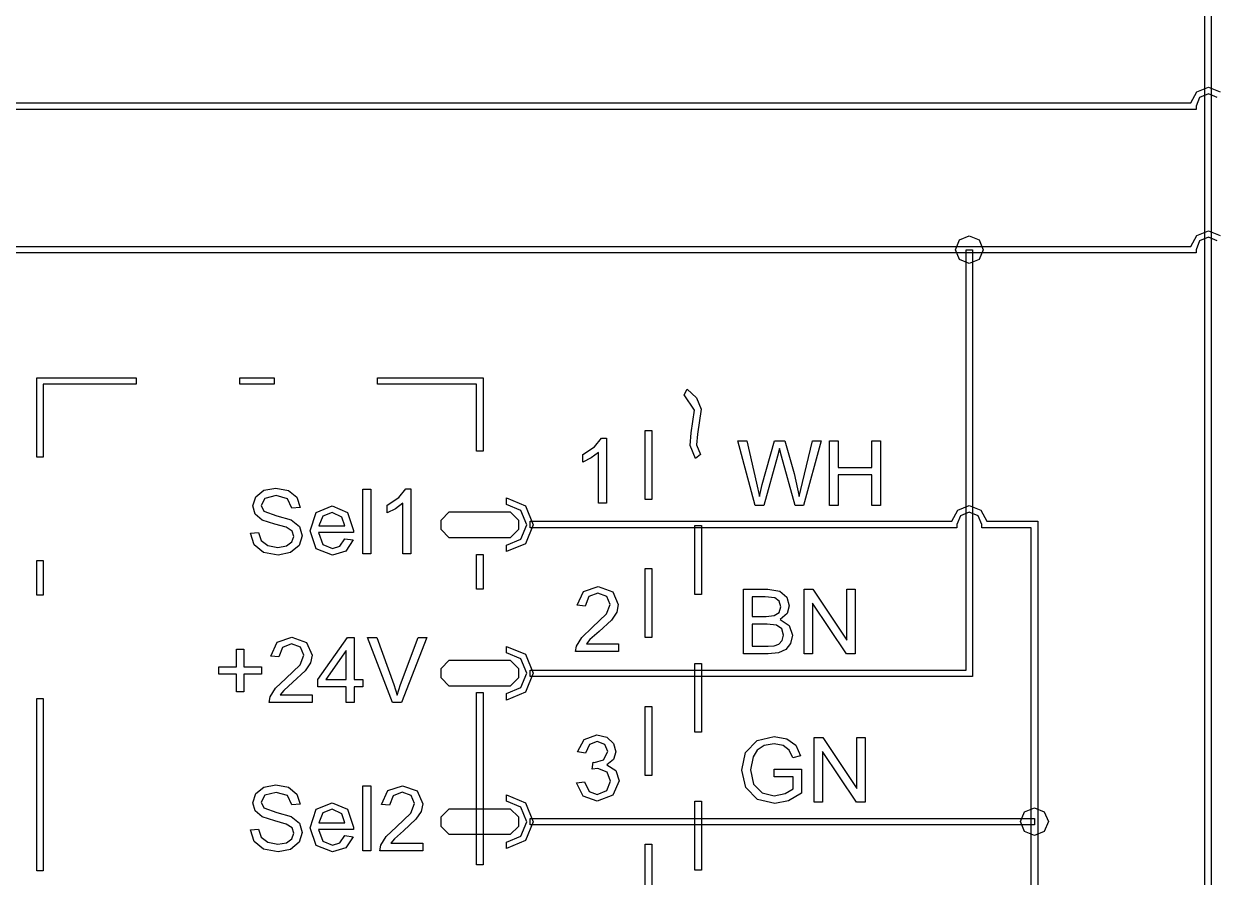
# Model space of a CAD drawing. Extents: x 18 to 210, y 9 to 277.
# Drawn here: x 71.83 to 104.31, y 180.89 to 204.18 of the extents above; entities that cross this region are included whole.
import ezdxf

# ---------------------------------------------------------------- set-up
doc = ezdxf.new("R2010")
doc.units = 0

msp = doc.modelspace()

# ---------------------------------------------------------------- linework, layer by layer
at = {"layer": 'Layer 1'}
for p, q in [((104.05275, 174.395194), (104.05275, 216.321915)), ((104.229138, 216.145527), (104.229138, 174.218806)), ((103.840198, 202.32328), (104.155805, 202.448385)), ((104.155805, 202.448385), (104.471092, 202.323264)), ((103.676249, 202.021194), (103.840198, 202.32328)), ((103.915322, 202.173105), (103.816119, 201.933)), ((104.155805, 202.271997), (103.915322, 202.173105)), ((104.395943, 202.173138), (104.155805, 202.271997)), ((29.644755, 202.021194), (103.676249, 202.021194)), ((103.816119, 201.844806), (29.644755, 201.844806)), ((103.816119, 201.933), (103.816119, 201.844806)), ((103.840198, 198.40628), (104.155805, 198.531385)), ((104.155805, 198.531385), (104.471092, 198.406264)), ((97.249882, 198.016), (97.360919, 198.28389)), ((97.360919, 198.28389), (97.629118, 198.394882)), ((97.629118, 198.394882), (97.897008, 198.28389)), ((97.897008, 198.28389), (98.008, 198.016)), ((103.676249, 198.104194), (103.840198, 198.40628)), ((103.915322, 198.256105), (103.816119, 198.016)), ((104.155805, 198.354997), (103.915322, 198.256105)), ((104.395943, 198.256138), (104.155805, 198.354997)), ((29.644755, 198.104194), (103.676249, 198.104194)), ((103.816119, 197.927806), (29.644755, 197.927806)), ((97.360919, 197.74811), (97.249882, 198.016)), ((97.540845, 186.547194), (97.540845, 198.015892)), ((97.540845, 198.015892), (97.717233, 198.015892)), ((97.717233, 198.015892), (97.717233, 186.370806)), ((98.008, 198.016), (97.897008, 197.74811)), ((103.816119, 198.016), (103.816119, 197.927806)), ((97.629118, 197.637118), (97.360919, 197.74811)), ((97.897008, 197.74811), (97.629118, 197.637118)), ((72.182086, 192.357315), (72.182086, 194.522897)), ((72.182086, 194.522897), (74.896126, 194.522897)), ((74.896126, 194.346509), (72.358475, 194.346509)), ((72.358475, 194.346509), (72.358475, 192.357315)), ((74.896126, 194.522897), (74.896126, 194.346509)), ((77.718342, 194.346509), (77.718342, 194.522897)), ((77.718342, 194.522897), (78.65954, 194.522897)), ((78.65954, 194.346509), (77.718342, 194.346509)), ((78.65954, 194.522897), (78.65954, 194.346509)), ((81.481756, 194.346509), (81.481756, 194.522897)), ((81.481756, 194.522897), (84.358405, 194.522897)), ((84.182016, 194.346509), (81.481756, 194.346509)), ((84.182016, 192.519234), (84.182016, 194.346509)), ((84.358405, 194.522897), (84.358405, 192.519234)), ((89.845421, 194.055134), (89.932927, 194.208094)), ((90.133431, 193.636211), (89.845421, 194.055134)), ((89.932927, 194.208094), (90.182527, 193.978087)), ((90.182527, 193.978087), (90.307752, 193.662394)), ((90.041792, 193.020901), (90.133431, 193.635505)), ((90.133431, 193.635505), (90.133431, 193.636211)), ((90.307752, 193.662394), (90.214046, 192.984399)), ((88.78709, 191.198431), (88.78709, 193.079448)), ((88.78709, 193.079448), (88.963479, 193.079448)), ((88.963479, 193.079448), (88.963479, 191.198431)), ((90.014039, 192.669444), (90.041792, 193.020901)), ((90.214046, 192.984399), (90.185808, 192.693545)), ((87.396367, 192.638767), (87.589294, 192.875098)), ((87.589294, 192.875098), (87.729167, 192.875098)), ((87.729167, 192.875098), (87.729167, 191.100204)), ((90.159613, 192.317412), (90.014039, 192.669444)), ((90.185808, 192.693545), (90.296728, 192.429051)), ((91.7855, 191.036), (91.316445, 192.80366)), ((91.316445, 192.80366), (91.556399, 192.80366)), ((91.556399, 192.80366), (91.825292, 191.644914)), ((91.979634, 191.609947), (92.316052, 192.80366)), ((92.316052, 192.80366), (92.598208, 192.80366)), ((92.598208, 192.80366), (92.851426, 191.908978)), ((93.07691, 191.667824), (93.354244, 192.80366)), ((93.589374, 192.80366), (93.104643, 191.036)), ((93.354244, 192.80366), (93.589374, 192.80366)), ((93.814741, 191.036), (93.814741, 192.80366)), ((93.814741, 192.80366), (94.048665, 192.80366)), ((94.048665, 192.80366), (94.048665, 192.077786)), ((94.967484, 192.077786), (94.967484, 192.80366)), ((94.967484, 192.80366), (95.201408, 192.80366)), ((95.201408, 192.80366), (95.201408, 191.036)), ((72.358475, 192.357315), (72.182086, 192.357315)), ((84.358405, 192.519234), (84.182016, 192.519234)), ((87.078036, 192.431374), (87.396367, 192.638767)), ((87.078036, 192.22157), (87.078036, 192.431374)), ((87.305932, 192.333707), (87.078036, 192.22157)), ((87.512123, 192.483223), (87.305932, 192.333707)), ((87.512123, 191.100204), (87.512123, 192.483223)), ((90.296728, 192.429051), (90.159613, 192.317412)), ((92.399252, 192.382846), (92.024248, 191.036)), ((92.451101, 192.590238), (92.399252, 192.382846)), ((92.506568, 192.382846), (92.451101, 192.590238)), ((92.879159, 191.036), (92.506568, 192.382846)), ((94.048665, 192.077786), (94.967484, 192.077786)), ((92.851426, 191.908978), (92.988887, 191.283183)), ((94.967484, 191.869188), (94.048665, 191.869188)), ((94.048665, 191.869188), (94.048665, 191.036)), ((94.967484, 191.036), (94.967484, 191.869188)), ((78.15633, 191.274267), (78.378195, 191.451515)), ((78.378195, 191.451515), (78.702556, 191.511804)), ((78.702556, 191.511804), (79.04862, 191.447898)), ((79.04862, 191.447898), (79.280133, 191.262209)), ((81.08003, 189.714), (81.08003, 191.48166)), ((81.08003, 191.48166), (81.297076, 191.48166)), ((81.297076, 191.48166), (81.297076, 189.714)), ((82.057522, 191.252563), (82.250448, 191.488894)), ((82.250448, 191.488894), (82.390321, 191.488894)), ((82.390321, 191.488894), (82.390321, 189.714)), ((91.825292, 191.644914), (91.900051, 191.283183)), ((91.900051, 191.283183), (91.979634, 191.609947)), ((92.988887, 191.283183), (93.07691, 191.667824)), ((78.080363, 191.024673), (78.15633, 191.274267)), ((78.141859, 190.804017), (78.080363, 191.024673)), ((78.402311, 191.227242), (78.305848, 191.040348)), ((78.305848, 191.040348), (78.374579, 190.883598)), ((78.712201, 191.305617), (78.402311, 191.227242)), ((79.019681, 191.220008), (78.712201, 191.305617)), ((79.14267, 190.966796), (79.019681, 191.220008)), ((79.280133, 191.262209), (79.366948, 190.983676)), ((79.80588, 190.845013), (80.237556, 191.023467)), ((80.237556, 191.023467), (80.657173, 190.84863)), ((81.73919, 191.045171), (82.057522, 191.252563)), ((81.73919, 190.835367), (81.73919, 191.045171)), ((82.173279, 191.097019), (81.967087, 190.947503)), ((82.173279, 189.714), (82.173279, 191.097019)), ((85.0024, 191.065806), (85.0024, 191.242194)), ((85.0024, 191.242194), (85.51662, 191.027437)), ((85.392435, 190.90372), (85.0024, 191.065806)), ((85.51662, 191.027437), (85.730003, 190.510458)), ((87.729167, 191.100204), (87.512123, 191.100204)), ((88.963479, 191.198431), (88.78709, 191.198431)), ((92.024248, 191.036), (91.7855, 191.036)), ((93.104643, 191.036), (92.879159, 191.036)), ((94.048665, 191.036), (93.814741, 191.036)), ((95.201408, 191.036), (94.967484, 191.036)), ((97.313698, 190.907678), (97.629039, 191.033074)), ((97.629039, 191.033074), (97.944386, 190.90765)), ((78.33117, 190.640032), (78.141859, 190.804017)), ((78.374579, 190.883598), (78.726672, 190.756992)), ((78.726672, 190.756992), (79.118554, 190.644855)), ((79.366948, 190.983676), (79.14267, 190.966796)), ((79.639479, 190.343412), (79.80588, 190.845013)), ((79.987956, 190.744934), (79.875815, 190.477253)), ((80.239965, 190.845013), (79.987956, 190.744934)), ((80.508859, 190.719613), (80.239965, 190.845013)), ((80.590855, 190.477253), (80.508859, 190.719613)), ((80.657173, 190.84863), (80.819955, 190.356676)), ((81.967087, 190.947503), (81.73919, 190.835367)), ((83.212734, 190.638987), (83.4371, 190.863)), ((83.4371, 190.863), (85.097974, 190.863)), ((85.097974, 190.863), (85.321988, 190.638987)), ((85.553614, 190.510458), (85.392435, 190.90372)), ((97.150172, 190.605194), (97.313698, 190.907678)), ((97.388934, 190.75745), (97.290042, 190.517)), ((97.629039, 190.856686), (97.388934, 190.75745)), ((97.869144, 190.757483), (97.629039, 190.856686)), ((97.968035, 190.517), (97.869144, 190.757483)), ((97.944386, 190.90765), (98.107906, 190.605194)), ((78.672411, 190.529101), (78.33117, 190.640032)), ((78.987124, 190.443491), (78.672411, 190.529101)), ((79.14629, 190.338589), (78.987124, 190.443491)), ((79.118554, 190.644855), (79.346452, 190.463989)), ((79.346452, 190.463989), (79.420006, 190.213189)), ((79.875815, 190.477253), (80.590855, 190.477253)), ((79.875815, 190.477253), (79.875815, 190.477253)), ((83.212734, 190.381459), (83.212734, 190.638987)), ((83.4371, 190.157446), (83.212734, 190.381459)), ((85.321988, 190.381459), (85.097974, 190.157446)), ((85.321988, 190.638987), (85.321988, 190.381459)), ((85.392435, 190.116851), (85.553614, 190.510458)), ((85.730003, 190.510458), (85.51662, 189.993134)), ((85.6422, 190.428806), (85.6422, 190.605194)), ((85.6422, 190.605194), (97.150172, 190.605194)), ((97.290042, 190.428806), (85.6422, 190.428806)), ((90.140321, 188.610531), (90.140321, 190.491549)), ((90.140321, 190.491549), (90.31671, 190.491549)), ((90.31671, 190.491549), (90.31671, 188.610481)), ((97.290042, 190.517), (97.290042, 190.428806)), ((97.968035, 190.428806), (97.968035, 190.517)), ((99.319199, 190.428806), (97.968035, 190.428806)), ((98.107906, 190.605194), (99.495587, 190.605194)), ((99.319199, 143.681719), (99.319199, 190.428806)), ((99.495587, 190.605194), (99.495587, 143.681719)), ((78.012839, 190.281918), (78.2335, 190.30121)), ((78.109302, 189.963595), (78.012839, 190.281918)), ((78.012839, 190.281918), (78.012839, 190.281918)), ((78.2335, 190.30121), (78.305848, 190.082966)), ((78.305848, 190.082966), (78.484307, 189.945508)), ((79.143877, 190.04197), (79.194521, 190.193897)), ((79.194521, 190.193897), (79.14629, 190.338589)), ((79.420006, 190.213189), (79.339216, 189.946714)), ((79.803467, 189.857487), (79.639479, 190.343412)), ((80.818897, 190.298799), (79.863905, 190.298799)), ((79.863905, 190.298799), (79.983281, 189.975652)), ((80.454747, 189.926216), (80.58859, 190.126374)), ((80.588442, 190.126374), (80.81272, 190.098641)), ((80.58859, 190.126374), (80.588442, 190.126374)), ((80.81272, 190.098641), (80.616177, 189.793581)), ((80.819955, 190.356676), (80.818897, 190.298799)), ((85.097974, 190.157446), (83.4371, 190.157446)), ((85.0024, 189.95442), (85.392435, 190.116851)), ((78.363724, 189.75379), (78.109302, 189.963595)), ((78.766462, 189.683856), (78.363724, 189.75379)), ((78.484307, 189.945508), (78.75561, 189.89366)), ((78.75561, 189.89366), (78.991946, 189.93345)), ((79.106496, 189.752585), (78.766462, 189.683856)), ((78.991946, 189.93345), (79.143877, 190.04197)), ((79.339216, 189.946714), (79.106496, 189.752585)), ((80.249614, 189.685062), (79.803467, 189.857487)), ((79.983281, 189.975652), (80.250968, 189.863516)), ((80.616177, 189.793581), (80.249614, 189.685062)), ((80.250968, 189.863516), (80.454747, 189.926216)), ((85.51662, 189.993134), (85.0024, 189.778032)), ((85.0024, 189.778032), (85.0024, 189.95442)), ((85.0024, 189.778032), (85.0024, 189.778032)), ((72.182086, 188.593901), (72.182086, 189.535099)), ((72.182086, 189.535099), (72.358475, 189.535099)), ((72.358475, 189.535099), (72.358475, 188.593901)), ((81.297076, 189.714), (81.08003, 189.714)), ((82.390321, 189.714), (82.173279, 189.714)), ((84.182016, 188.756509), (84.182016, 189.697018)), ((84.182016, 189.697018), (84.358405, 189.697018)), ((84.358405, 189.697018), (84.358405, 188.756509)), ((88.78709, 187.435034), (88.78709, 189.316741)), ((88.78709, 189.316741), (88.963479, 189.316741)), ((88.963479, 189.316741), (88.963479, 187.435034)), ((84.358405, 188.756509), (84.182016, 188.756509)), ((87.09733, 188.693825), (87.49886, 188.825254)), ((87.49886, 188.825254), (87.901597, 188.684178)), ((91.46717, 186.986154), (91.46717, 188.753814)), ((91.46717, 188.753814), (92.130359, 188.753814)), ((92.130359, 188.753814), (92.454718, 188.699554)), ((93.121544, 186.986154), (93.121544, 188.753814)), ((93.121544, 188.753814), (93.361498, 188.753814)), ((93.361498, 188.753814), (94.289962, 187.365972)), ((94.289962, 187.365972), (94.289962, 188.753814)), ((94.289962, 188.753814), (94.514241, 188.753814)), ((94.514241, 188.753814), (94.514241, 186.986154)), ((72.358475, 188.593901), (72.182086, 188.593901)), ((86.924901, 188.314007), (87.09733, 188.693825)), ((87.243231, 188.551544), (87.147973, 188.291097)), ((87.494037, 188.645594), (87.243231, 188.551544)), ((87.733991, 188.556367), (87.494037, 188.645594)), ((87.826837, 188.339328), (87.733991, 188.556367)), ((87.901597, 188.684178), (88.04991, 188.334505)), ((90.31671, 188.610481), (90.140321, 188.610531)), ((92.054393, 188.545216), (91.701095, 188.545216)), ((91.701095, 188.545216), (91.701095, 188.011059)), ((92.323286, 188.519894), (92.054393, 188.545216)), ((92.443866, 188.428256), (92.323286, 188.519894)), ((92.486069, 188.273917), (92.443866, 188.428256)), ((92.454718, 188.699554), (92.64644, 188.534364)), ((92.64644, 188.534364), (92.716376, 188.30165)), ((87.147973, 188.291097), (86.924901, 188.314007)), ((87.72555, 188.077676), (87.826837, 188.339328)), ((88.006501, 188.125907), (87.861806, 187.910074)), ((88.04991, 188.334505), (88.006501, 188.125907)), ((92.306405, 188.031557), (92.440249, 188.119578)), ((92.440249, 188.119578), (92.486069, 188.273917)), ((92.716376, 188.30165), (92.654881, 188.088229)), ((94.274287, 186.986154), (93.345822, 188.375202)), ((93.345822, 188.375202), (93.345822, 186.986154)), ((87.336078, 187.703887), (87.72555, 188.077676)), ((87.861806, 187.910074), (87.527799, 187.598985)), ((91.701095, 188.011059), (92.083332, 188.011059)), ((92.10986, 187.802461), (91.701095, 187.802461)), ((91.701095, 187.802461), (91.701095, 187.194752)), ((92.083332, 188.011059), (92.306405, 188.031557)), ((92.367901, 187.772317), (92.10986, 187.802461)), ((92.654881, 188.088229), (92.469188, 187.926655)), ((92.469188, 187.926655), (92.715171, 187.766288)), ((87.051509, 187.436206), (87.336078, 187.703887)), ((87.527799, 187.598985), (87.276994, 187.375917)), ((92.508979, 187.669827), (92.367901, 187.772317)), ((92.559623, 187.498608), (92.508979, 187.669827)), ((92.524655, 187.349092), (92.559623, 187.498608)), ((92.715171, 187.766288), (92.801988, 187.498607)), ((92.801988, 187.498607), (92.748933, 187.267099)), ((78.565894, 186.927802), (78.738321, 187.307619)), ((78.738321, 187.307619), (79.139851, 187.439048)), ((78.884222, 187.165339), (78.788965, 186.904892)), ((79.135029, 187.259389), (78.884222, 187.165339)), ((79.374984, 187.170162), (79.135029, 187.259389)), ((79.139851, 187.439048), (79.542589, 187.297973)), ((79.467828, 186.953123), (79.374984, 187.170162)), ((79.542589, 187.297973), (79.690903, 186.9483)), ((79.854507, 186.286332), (80.661185, 187.431814)), ((80.661185, 187.431814), (80.838437, 187.431814)), ((80.838437, 187.431814), (80.838437, 186.286332)), ((81.891928, 185.664154), (81.207036, 187.431814)), ((81.207036, 187.431814), (81.460253, 187.431814)), ((81.460253, 187.431814), (81.919664, 186.147668)), ((82.107768, 186.147668), (82.585262, 187.431814)), ((82.824011, 187.431814), (82.131884, 185.664154)), ((82.585262, 187.431814), (82.824011, 187.431814)), ((85.0024, 187.014806), (85.0024, 187.191194)), ((85.0024, 187.191194), (85.51662, 186.976322)), ((86.883903, 187.050359), (86.909225, 187.201081)), ((86.909225, 187.201081), (87.051509, 187.436206)), ((87.276994, 187.375917), (87.185353, 187.258957)), ((87.185353, 187.258957), (88.052321, 187.258957)), ((88.052321, 187.258957), (88.052321, 187.050359)), ((88.963479, 187.435034), (88.78709, 187.435034)), ((91.701095, 187.194752), (92.141211, 187.194752)), ((92.141211, 187.194752), (92.300376, 187.203194)), ((92.300376, 187.203194), (92.435425, 187.251425)), ((92.435425, 187.251425), (92.524655, 187.349092)), ((92.748933, 187.267099), (92.619913, 187.103114)), ((77.62653, 186.637211), (77.62653, 187.118314)), ((77.62653, 187.118314), (77.831516, 187.118314)), ((77.831516, 187.118314), (77.831516, 186.637211)), ((78.788965, 186.904892), (78.565894, 186.927802)), ((79.366542, 186.691471), (79.467828, 186.953123)), ((79.690903, 186.9483), (79.647494, 186.739702)), ((80.621395, 187.083346), (80.067934, 186.286332)), ((80.621395, 186.286332), (80.621395, 187.083346)), ((83.212734, 186.587634), (83.4371, 186.812)), ((83.4371, 186.812), (85.097974, 186.812)), ((85.392435, 186.85257), (85.0024, 187.014806)), ((85.097974, 186.812), (85.321988, 186.587634)), ((85.553614, 186.459458), (85.392435, 186.85257)), ((85.51662, 186.976322), (85.730003, 186.459458)), ((88.052321, 187.050359), (86.883903, 187.050359)), ((92.141211, 186.986155), (91.46717, 186.986154)), ((92.425779, 187.015093), (92.141211, 186.986155)), ((92.619913, 187.103114), (92.425779, 187.015093)), ((93.345822, 186.986154), (93.121544, 186.986154)), ((94.514241, 186.986154), (94.274287, 186.986154)), ((77.145417, 186.434642), (77.145417, 186.637211)), ((77.145417, 186.637211), (77.62653, 186.637211)), ((77.831516, 186.637211), (78.312628, 186.637211)), ((78.312628, 186.637211), (78.312628, 186.434642)), ((78.97707, 186.317682), (79.366542, 186.691471)), ((79.502799, 186.523869), (79.168793, 186.21278)), ((79.647494, 186.739702), (79.502799, 186.523869)), ((83.212734, 186.330459), (83.212734, 186.587634)), ((85.321988, 186.587634), (85.321988, 186.330459)), ((85.6422, 186.370806), (85.6422, 186.547194)), ((85.6422, 186.547194), (97.540845, 186.547194)), ((90.140321, 184.847084), (90.140321, 186.728791)), ((90.140321, 186.728791), (90.31671, 186.728791)), ((90.31671, 186.728791), (90.31671, 184.847084)), ((77.62653, 186.434642), (77.145417, 186.434642)), ((77.62653, 185.949922), (77.62653, 186.434642)), ((78.312628, 186.434642), (77.831516, 186.434642)), ((77.831516, 186.434642), (77.831516, 185.949922)), ((78.692502, 186.050001), (78.97707, 186.317682)), ((79.168793, 186.21278), (78.917986, 185.989712)), ((79.854507, 186.08738), (79.854507, 186.286332)), ((80.067934, 186.286332), (80.621395, 186.286332)), ((80.838437, 186.286332), (81.077186, 186.286332)), ((81.077186, 186.286332), (81.077186, 186.08738)), ((83.4371, 186.106446), (83.212734, 186.330459)), ((85.321988, 186.330459), (85.097974, 186.106446)), ((85.392435, 186.066195), (85.553614, 186.459458)), ((85.730003, 186.459458), (85.51662, 185.942478)), ((97.717233, 186.370806), (85.6422, 186.370806)), ((77.831516, 185.949922), (77.62653, 185.949922)), ((78.550216, 185.814876), (78.692502, 186.050001)), ((78.917986, 185.989712), (78.826346, 185.872752)), ((78.826346, 185.872752), (79.693306, 185.872752)), ((79.693306, 185.872752), (79.693306, 185.664154)), ((80.621395, 186.08738), (79.854507, 186.08738)), ((80.621395, 185.664154), (80.621395, 186.08738)), ((81.077186, 186.08738), (80.838437, 186.08738)), ((80.838437, 186.08738), (80.838437, 185.664154)), ((81.919664, 186.147668), (82.012511, 185.858283)), ((82.012511, 185.858283), (82.107768, 186.147668)), ((85.097974, 186.106446), (83.4371, 186.106446)), ((84.182016, 181.23037), (84.182016, 185.934293)), ((84.182016, 185.934293), (84.358405, 185.934293)), ((84.358405, 185.934293), (84.358405, 181.23037)), ((85.0024, 185.904109), (85.392435, 186.066195)), ((85.51662, 185.942478), (85.0024, 185.727721)), ((85.0024, 185.727721), (85.0024, 185.904109)), ((72.182086, 181.068451), (72.182086, 185.771685)), ((72.182086, 185.771685), (72.358475, 185.771685)), ((72.358475, 185.771685), (72.358475, 181.068451)), ((78.524887, 185.664154), (78.550216, 185.814876)), ((79.693306, 185.664154), (78.524887, 185.664154)), ((80.838437, 185.664154), (80.621395, 185.664154)), ((82.131884, 185.664154), (81.891928, 185.664154)), ((85.0024, 185.727721), (85.0024, 185.727721)), ((88.78709, 183.672292), (88.78709, 185.553999)), ((88.78709, 185.553999), (88.963479, 185.553999)), ((88.963479, 185.553999), (88.963479, 183.672292)), ((86.934546, 184.317227), (87.115415, 184.654843)), ((87.115415, 184.654843), (87.466302, 184.77542)), ((87.471126, 184.596966), (87.260111, 184.517385)), ((87.466302, 184.77542), (87.732784, 184.71272)), ((87.679729, 184.518591), (87.471126, 184.596966)), ((87.732784, 184.71272), (87.918477, 184.543912)), ((87.918477, 184.543912), (87.98359, 184.316021)), ((90.31671, 184.847084), (90.140321, 184.847084)), ((91.525048, 184.292794), (91.836144, 184.625587)), ((91.836144, 184.625587), (92.302788, 184.734106)), ((92.303994, 184.533954), (92.02666, 184.484518)), ((92.302788, 184.734106), (92.648852, 184.671406)), ((92.547565, 184.48693), (92.303994, 184.533954)), ((92.648852, 184.671406), (92.892423, 184.498981)), ((93.395162, 182.936308), (93.395162, 184.703968)), ((93.395162, 184.703968), (93.635115, 184.703968)), ((93.635115, 184.703968), (94.56358, 183.316126)), ((94.56358, 183.316126), (94.56358, 184.703968)), ((94.56358, 184.703968), (94.787858, 184.703968)), ((94.787858, 184.703968), (94.787858, 182.936308)), ((87.151589, 184.278642), (86.934546, 184.317227)), ((87.260111, 184.517385), (87.151589, 184.278642)), ((87.649584, 184.097777), (87.760517, 184.320844)), ((87.760517, 184.320844), (87.679729, 184.518591)), ((87.98359, 184.316021), (87.922094, 184.107423)), ((91.417732, 183.811692), (91.525048, 184.292794)), ((91.83735, 184.356706), (91.726416, 184.181869)), ((92.02666, 184.484518), (91.83735, 184.356706)), ((92.716376, 184.363941), (92.547565, 184.48693)), ((92.815252, 184.151725), (92.716376, 184.363941)), ((93.026267, 184.209596), (92.815252, 184.151725)), ((92.892423, 184.498981), (93.026267, 184.209596)), ((94.547905, 182.936308), (93.61944, 184.325356)), ((93.61944, 184.325356), (93.61944, 182.936308)), ((87.3409, 183.837317), (87.365016, 184.027829)), ((87.365016, 184.027829), (87.399983, 184.02543)), ((87.399983, 184.02543), (87.649584, 184.097777)), ((87.922094, 184.107423), (87.740018, 183.957907)), ((87.740018, 183.957907), (87.98359, 183.807186)), ((91.726416, 184.181869), (91.658892, 183.826167)), ((87.494037, 183.861433), (87.3409, 183.837317)), ((87.742431, 183.763765), (87.494037, 183.861433)), ((87.8401, 183.517788), (87.742431, 183.763765)), ((87.98359, 183.807186), (88.070407, 183.522624)), ((88.963479, 183.672292), (88.78709, 183.672292)), ((91.526254, 183.340235), (91.417732, 183.811692)), ((91.658892, 183.826167), (91.73968, 183.430674)), ((92.303994, 183.837019), (93.052794, 183.838218)), ((92.303994, 183.629626), (92.303994, 183.837019)), ((92.823692, 183.629626), (92.303994, 183.629626)), ((92.823692, 183.300451), (92.823692, 183.629626)), ((93.052794, 183.838218), (93.052794, 183.182279)), ((78.15633, 183.174576), (78.378195, 183.351824)), ((78.378195, 183.351824), (78.702556, 183.412113)), ((78.702556, 183.412113), (79.04862, 183.348207)), ((79.04862, 183.348207), (79.280133, 183.162519)), ((81.08003, 181.614308), (81.08003, 183.381968)), ((81.08003, 183.381968), (81.297076, 183.381968)), ((81.297076, 183.381968), (81.297076, 181.614308)), ((81.58606, 182.877955), (81.75849, 183.257773)), ((81.75849, 183.257773), (82.160021, 183.389202)), ((82.160021, 183.389202), (82.562758, 183.248127)), ((82.562758, 183.248127), (82.711069, 182.898454)), ((87.087682, 183.107839), (86.912841, 183.467159)), ((86.912841, 183.467159), (86.912842, 183.467147)), ((86.912842, 183.467147), (87.129886, 183.496084)), ((87.129886, 183.496084), (87.256494, 183.229609)), ((87.256494, 183.229609), (87.47595, 183.148822)), ((87.47595, 183.148822), (87.73399, 183.25493)), ((87.73399, 183.25493), (87.8401, 183.517788)), ((88.070407, 183.522624), (87.901595, 183.129543)), ((91.846996, 183.017089), (91.526254, 183.340235)), ((91.73968, 183.430674), (91.977222, 183.194343)), ((92.604237, 183.175051), (92.823692, 183.300451)), ((78.080363, 182.924982), (78.15633, 183.174576)), ((78.141859, 182.704326), (78.080363, 182.924982)), ((78.402311, 183.127552), (78.305848, 182.940657)), ((78.305848, 182.940657), (78.374579, 182.783907)), ((78.712201, 183.205927), (78.402311, 183.127552)), ((79.019681, 183.120317), (78.712201, 183.205927)), ((79.14267, 182.867105), (79.019681, 183.120317)), ((79.280133, 183.162519), (79.366948, 182.883985)), ((79.80588, 182.745319), (80.237556, 182.923774)), ((80.237556, 182.923774), (80.657173, 182.748937)), ((81.904392, 183.115493), (81.809135, 182.855046)), ((82.155199, 183.209543), (81.904392, 183.115493)), ((82.395151, 183.120316), (82.155199, 183.209543)), ((82.386712, 182.641625), (82.487998, 182.903277)), ((82.487998, 182.903277), (82.395151, 183.120316)), ((85.0024, 182.963806), (85.0024, 183.140194)), ((85.0024, 183.140194), (85.51662, 182.925322)), ((85.392435, 182.80157), (85.0024, 182.963806)), ((85.51662, 182.925322), (85.730003, 182.408458)), ((87.474743, 182.969175), (87.087682, 183.107839)), ((87.901595, 183.129543), (87.474743, 182.969175)), ((90.140321, 181.084359), (90.140321, 182.966066)), ((90.140321, 182.966066), (90.31671, 182.966066)), ((90.31671, 182.966066), (90.31671, 181.084342)), ((92.320875, 182.906158), (91.846996, 183.017089)), ((91.977222, 183.194343), (92.307611, 183.117174)), ((92.307611, 183.117174), (92.604237, 183.175051)), ((92.697084, 182.974887), (92.320875, 182.906158)), ((93.052794, 183.182279), (92.697084, 182.974887)), ((93.61944, 182.936308), (93.395162, 182.936308)), ((94.787858, 182.936308), (94.547905, 182.936308)), ((78.33117, 182.540341), (78.141859, 182.704326)), ((78.374579, 182.783907), (78.726672, 182.657301)), ((78.726672, 182.657301), (79.118554, 182.545165)), ((79.366948, 182.883985), (79.14267, 182.867105)), ((79.639479, 182.243719), (79.80588, 182.745319)), ((79.987956, 182.645242), (79.875815, 182.377561)), ((80.239965, 182.745321), (79.987956, 182.645242)), ((80.508859, 182.619921), (80.239965, 182.745321)), ((80.590855, 182.377561), (80.508859, 182.619921)), ((80.657173, 182.748937), (80.819955, 182.256982)), ((81.809135, 182.855046), (81.58606, 182.877955)), ((81.997239, 182.267836), (82.386712, 182.641625)), ((82.667664, 182.689855), (82.522965, 182.474022)), ((82.711069, 182.898454), (82.667664, 182.689855)), ((83.212734, 182.536634), (83.4371, 182.761)), ((83.4371, 182.761), (85.097974, 182.761)), ((85.097974, 182.761), (85.321988, 182.536634)), ((85.553614, 182.408458), (85.392435, 182.80157)), ((99.028535, 182.409), (99.139527, 182.67689)), ((99.139527, 182.67689), (99.407418, 182.787882)), ((99.407418, 182.787882), (99.675308, 182.67689)), ((99.675308, 182.67689), (99.7863, 182.409)), ((78.672411, 182.42941), (78.33117, 182.540341)), ((78.987124, 182.3438), (78.672411, 182.42941)), ((79.14629, 182.238898), (78.987124, 182.3438)), ((79.118554, 182.545165), (79.346452, 182.364299)), ((79.346452, 182.364299), (79.420006, 182.113499)), ((79.875815, 182.377561), (80.590855, 182.377561)), ((79.875815, 182.377561), (79.875815, 182.377561)), ((80.819955, 182.256982), (80.818897, 182.199105)), ((81.712672, 182.000155), (81.997239, 182.267836)), ((82.522965, 182.474022), (82.188959, 182.162933)), ((83.212734, 182.279459), (83.212734, 182.536634)), ((83.4371, 182.055446), (83.212734, 182.279459)), ((85.321988, 182.279459), (85.097974, 182.055446)), ((85.321988, 182.536634), (85.321988, 182.279459)), ((85.392435, 182.015195), (85.553614, 182.408458)), ((85.730003, 182.408458), (85.51662, 181.891478)), ((85.6422, 182.320806), (85.6422, 182.497194)), ((85.6422, 182.497194), (99.407393, 182.497194)), ((99.407393, 182.320806), (85.6422, 182.320806)), ((99.139527, 182.140978), (99.028535, 182.409)), ((99.407393, 182.497194), (99.407393, 182.320806)), ((99.7863, 182.409), (99.675308, 182.140978)), ((78.012839, 182.182226), (78.2335, 182.201519)), ((78.109302, 181.863904), (78.012839, 182.182228)), ((78.012839, 182.182228), (78.012839, 182.182226)), ((78.2335, 182.201519), (78.305848, 181.983275)), ((78.305848, 181.983275), (78.484307, 181.845817)), ((78.991946, 181.833759), (79.143877, 181.942279)), ((79.143877, 181.942279), (79.194521, 182.094206)), ((79.194521, 182.094206), (79.14629, 182.238898)), ((79.420006, 182.113499), (79.339216, 181.847023)), ((79.803467, 181.757793), (79.639479, 182.243719)), ((80.818897, 182.199105), (79.863905, 182.199105)), ((79.863905, 182.199105), (79.983281, 181.875959)), ((80.454747, 181.826522), (80.58859, 182.02668)), ((80.588442, 182.026682), (80.81272, 181.998947)), ((80.58859, 182.02668), (80.588442, 182.026682)), ((80.81272, 181.998947), (80.616177, 181.693887)), ((81.570386, 181.76503), (81.712672, 182.000155)), ((81.938153, 181.939866), (81.846515, 181.822906)), ((82.188959, 182.162933), (81.938153, 181.939866)), ((85.097974, 182.055446), (83.4371, 182.055446)), ((85.0024, 181.853109), (85.392435, 182.015195)), ((99.407418, 182.030118), (99.139527, 182.140978)), ((99.675308, 182.140978), (99.407418, 182.030118)), ((78.363724, 181.6541), (78.109302, 181.863904)), ((78.766462, 181.584165), (78.363724, 181.6541)), ((78.484307, 181.845817), (78.75561, 181.793969)), ((78.75561, 181.793969), (78.991946, 181.833759)), ((79.106496, 181.652894), (78.766462, 181.584165)), ((79.339216, 181.847023), (79.106496, 181.652894)), ((80.249614, 181.585368), (79.803467, 181.757793)), ((79.983281, 181.875959), (80.250968, 181.763822)), ((80.616177, 181.693887), (80.249614, 181.585368)), ((80.250968, 181.763822), (80.454747, 181.826522)), ((81.297076, 181.614308), (81.08003, 181.614308)), ((81.545057, 181.614308), (81.570386, 181.76503)), ((82.713475, 181.614308), (81.545057, 181.614308)), ((81.846515, 181.822906), (82.713475, 181.822907)), ((82.713475, 181.822907), (82.713475, 181.614308)), ((85.51662, 181.891478), (85.0024, 181.676721)), ((85.0024, 181.676721), (85.0024, 181.853109)), ((85.0024, 181.676721), (85.0024, 181.676721)), ((88.78709, 179.909567), (88.78709, 181.790585)), ((88.78709, 181.790585), (88.963479, 181.790585)), ((88.963479, 181.790585), (88.963479, 179.909567)), ((72.358475, 181.068451), (72.182086, 181.068451)), ((84.358405, 181.23037), (84.182016, 181.23037)), ((90.31671, 181.084342), (90.140321, 181.084359))]:
    msp.add_line(p, q, dxfattribs=at)

doc.saveas('drawing.dxf')
